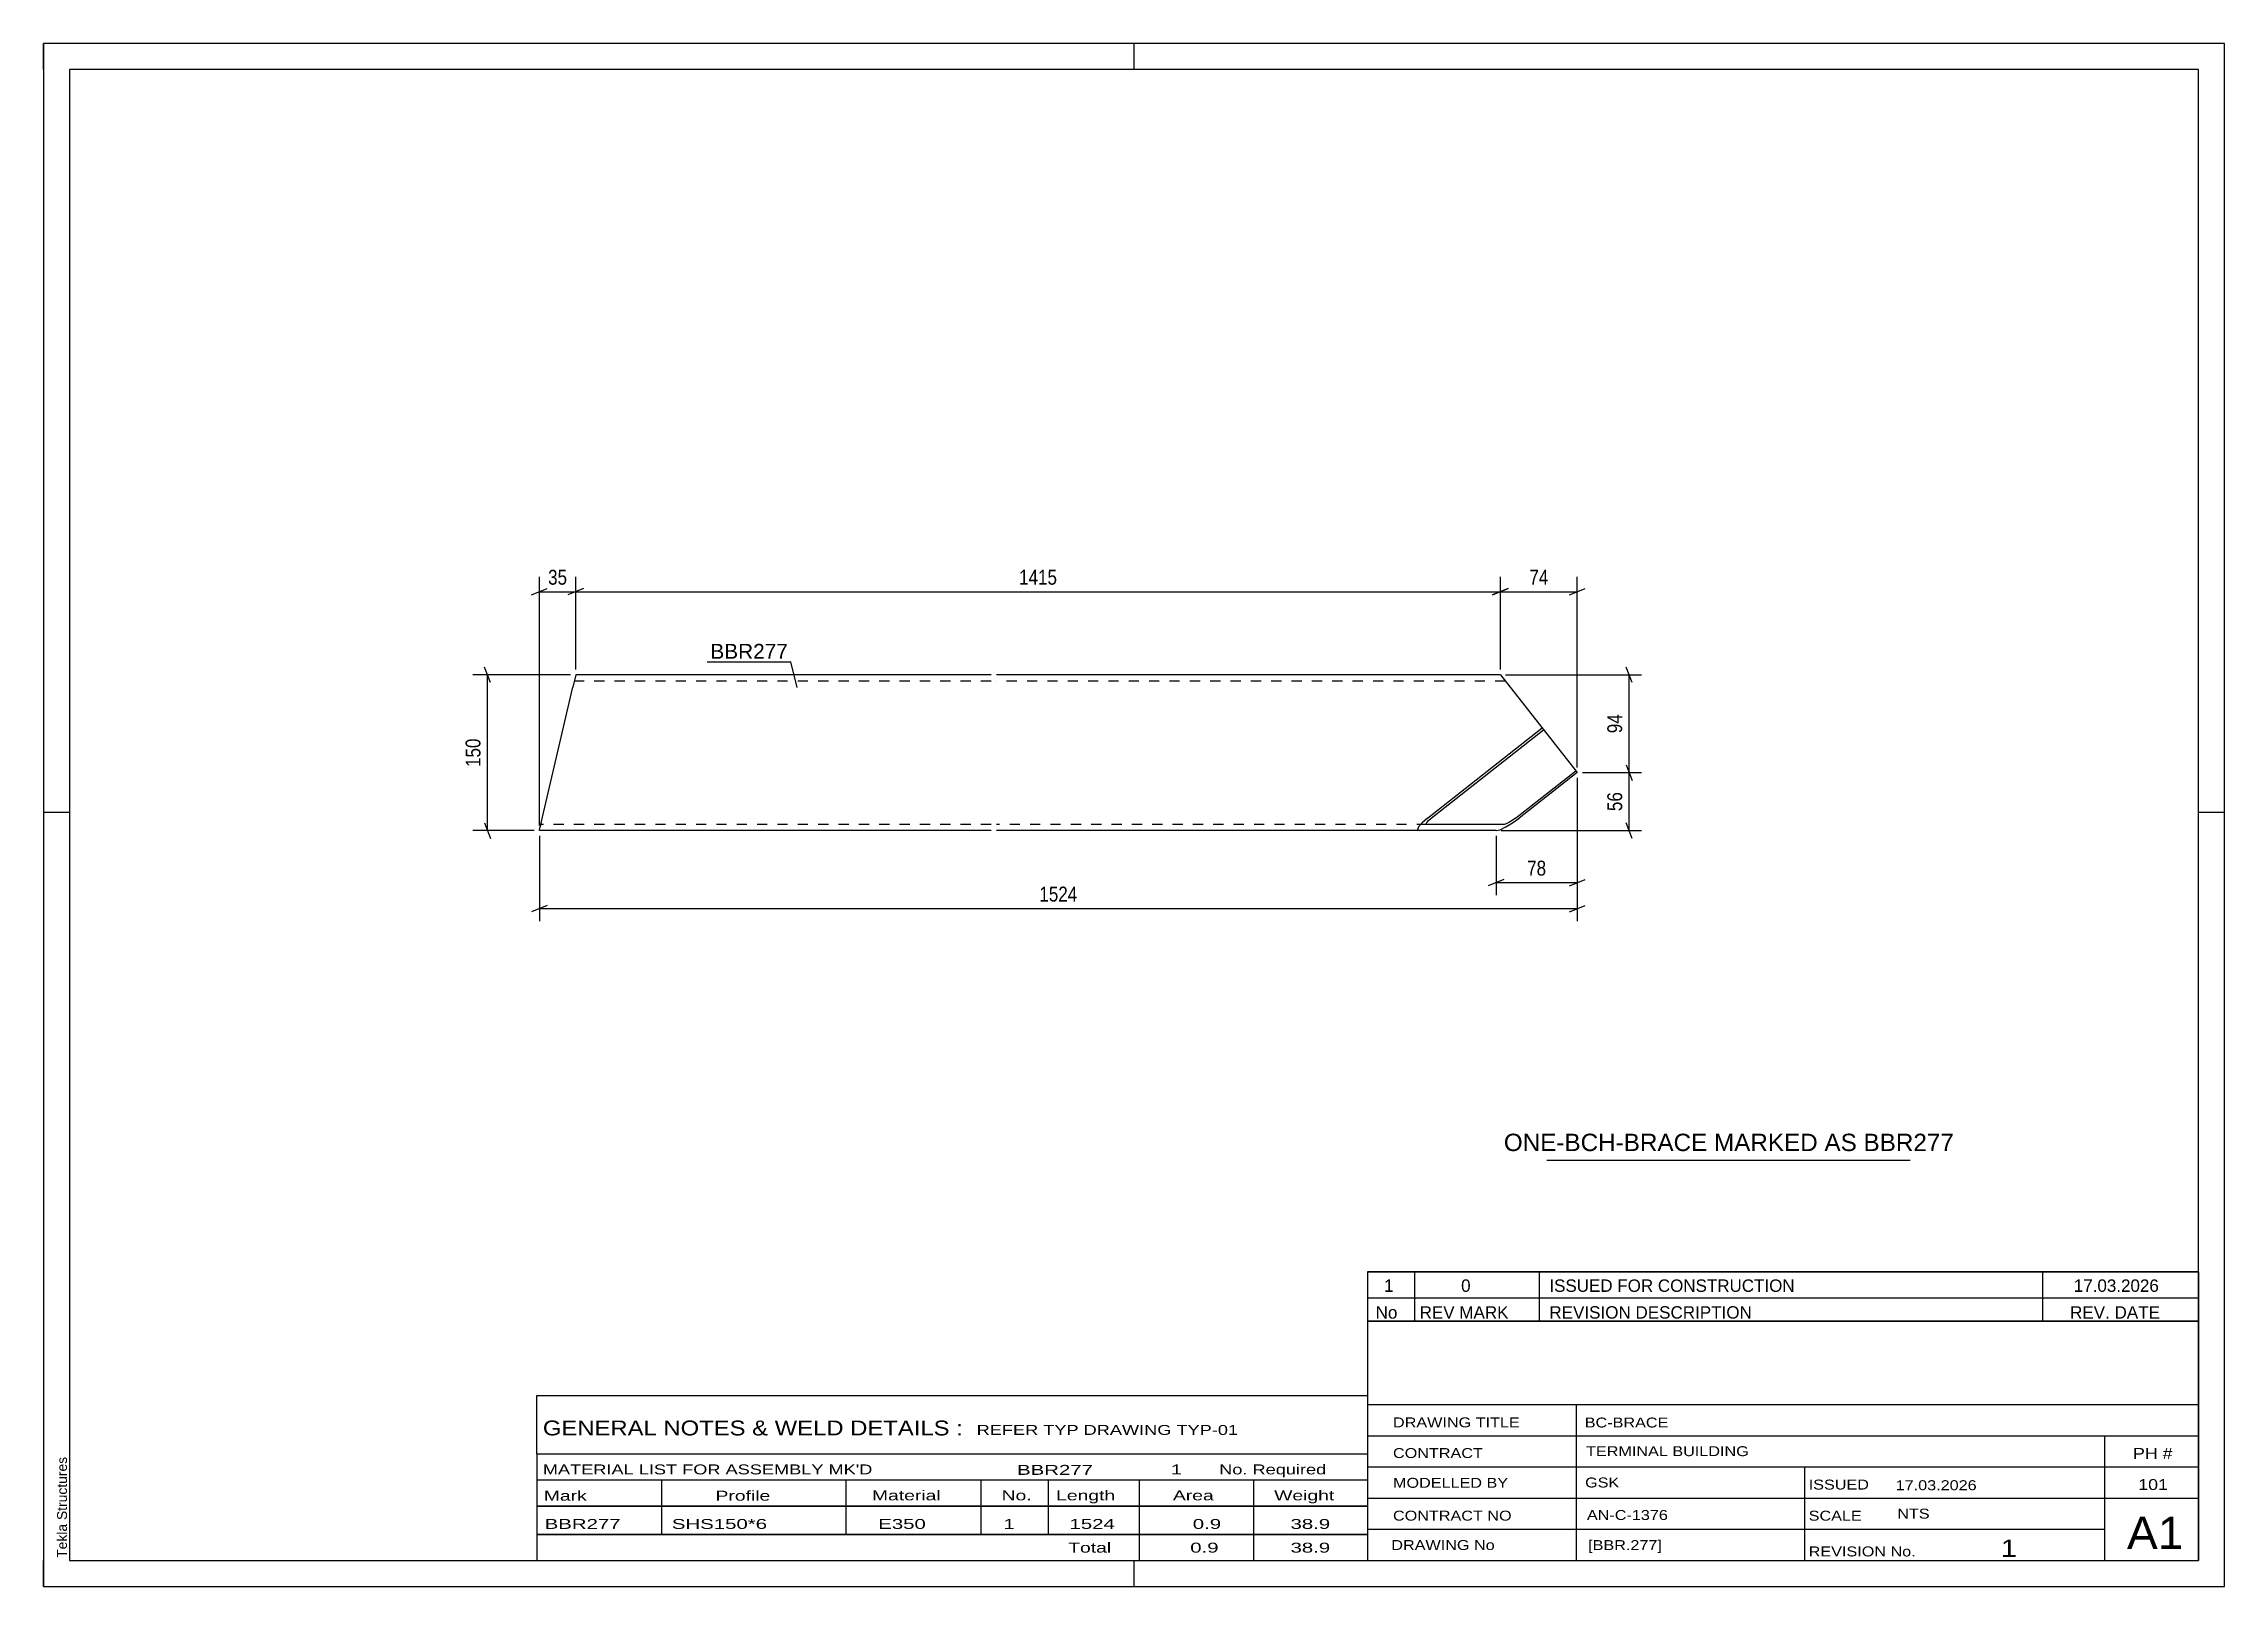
# Model space of a CAD drawing. Header units: millimetres. Extents: x 0 to 420, y 0 to 297.
import ezdxf

# ---------------------------------------------------------------- set-up
doc = ezdxf.new("R2010")
doc.units = ezdxf.units.MM
doc.linetypes.add('DXK_LINE_DOT2', pattern=[3.9198, 1.9599, -1.9599])
doc.styles.add('Arial', font='ARIAL.TTF', dxfattribs={"height": 0.2})
doc.styles.add('Arial Narrow', font='ARIALN.TTF', dxfattribs={"height": 0.2})

# ---------------------------------------------------------------- blocks, each defined once
blk = doc.blocks.new('Unknown-585762327-1162')
at = {"color": 5, "linetype": 'Continuous'}
for p, q in [((420, 297), (0, 297)), ((0, 297), (0, 0)), ((0, 292), (0, 297)), ((210, 292), (210, 297)), ((420, 0), (420, 297)), ((415, 292), (5, 292)), ((5, 292), (5, 5)), ((415, 5), (415, 292)), ((5, 149), (0, 149)), ((420, 149), (415, 149)), ((0, 0), (0, 5)), ((5, 5), (415, 5)), ((210, 0), (210, 5)), ((0, 0), (420, 0))]:
    blk.add_line(p, q, dxfattribs=at)
at = {"color": 174, "linetype": 'Continuous', "style": 'Arial'}
blk.add_text('Tekla Structures', height=1.9102, rotation=90, dxfattribs=at).set_placement((4.5, 5.5))
blk = doc.blocks.new('Part-585762327-1702 - 1678')
at = {"color": 2, "linetype": 'Continuous'}
for p, q in [((95.83, 146.97), (101.93, 173.09)), ((102.49, 175.49), (101.93, 173.09)), ((182.49, 175.49), (102.49, 175.49)), ((280.57, 175.49), (183.49, 175.49)), ((280.57, 175.49), (295.37, 156.67)), ((266.54, 147.89), (288.62, 165.26)), ((267.24, 147.89), (288.89, 164.91)), ((283.49, 147.89), (295.1, 157.02)), ((295.37, 156.67), (284.2, 147.89)), ((266.54, 147.89), (265.48, 146.97)), ((266.27, 146.78), (266.37, 147.04)), ((266.37, 147.04), (266.71, 147.43)), ((266.71, 147.43), (267.24, 147.89)), ((282.21, 147.04), (281.65, 146.78)), ((282.85, 147.43), (282.21, 147.04)), ((283.49, 147.89), (282.85, 147.43)), ((282.92, 146.97), (284.2, 147.89)), ((95.49, 145.49), (95.53, 145.67)), ((182.49, 145.49), (95.49, 145.49)), ((95.53, 145.67), (95.83, 146.97)), ((279.74, 145.49), (183.49, 145.49)), ((264.8, 146.19), (264.59, 145.67)), ((264.59, 145.67), (264.9, 145.49)), ((265.48, 146.97), (264.8, 146.19)), ((266.43, 146.69), (266.27, 146.78)), ((281.26, 146.69), (266.43, 146.69)), ((279.74, 145.49), (280.51, 145.67)), ((280.51, 145.67), (281.63, 146.19)), ((281.65, 146.78), (281.26, 146.69)), ((281.63, 146.19), (282.92, 146.97))]:
    blk.add_line(p, q, dxfattribs=at)
at = {"color": 7, "linetype": 'DXK_LINE_DOT2'}
for p, q in [((182.49, 174.29), (102.21, 174.29)), ((281.51, 174.29), (183.49, 174.29)), ((95.83, 146.97), (95.65, 146.19)), ((95.77, 146.69), (95.79, 146.78)), ((182.49, 146.69), (95.77, 146.69)), ((266.43, 146.69), (183.49, 146.69))]:
    blk.add_line(p, q, dxfattribs=at)
blk = doc.blocks.new('StraightDimension-585762327-1745 - 1678')
at = {"color": 7, "linetype": 'Continuous'}
for p, q in [((95.49, 146.49), (95.49, 194.34)), ((102.49, 176.49), (102.49, 194.34)), ((93.99, 190.89), (96.99, 192.09)), ((95.49, 191.49), (102.49, 191.49)), ((103.99, 192.09), (100.99, 190.89))]:
    blk.add_line(p, q, dxfattribs=at)
at = {"color": 0}
blk.add_wipeout([(101.42, 192.24), (101.42, 196.44), (96.56, 196.44), (96.56, 192.24)], dxfattribs=at)
at = {"color": 3, "style": 'Arial Narrow'}
blk.add_text('35', height=2.863, dxfattribs=at).set_placement((97.16, 192.84))
blk = doc.blocks.new('StraightDimension-585762327-1965 - 1678')
at = {"color": 7, "linetype": 'Continuous'}
for p, q in [((296.37, 156.67), (307.77, 156.67)), ((304.77, 158.17), (305.97, 155.17)), ((305.37, 145.49), (305.37, 156.67)), ((280.74, 145.49), (307.77, 145.49)), ((305.97, 143.99), (304.77, 146.99))]:
    blk.add_line(p, q, dxfattribs=at)
at = {"color": 0}
blk.add_wipeout([(304.62, 153.51), (300.42, 153.51), (300.42, 148.65), (304.62, 148.65)], dxfattribs=at)
at = {"color": 3, "style": 'Arial Narrow'}
blk.add_text('56', height=2.863, rotation=90.0002, dxfattribs=at).set_placement((304.02, 149.25))
blk = doc.blocks.new('StraightDimension-585762327-1743 - 1678')
at = {"color": 7, "linetype": 'Continuous'}
for p, q in [((280.57, 176.49), (280.57, 194.34)), ((295.37, 157.67), (295.37, 194.34)), ((282.07, 192.09), (279.07, 190.89)), ((280.57, 191.49), (295.37, 191.49)), ((293.87, 190.89), (296.87, 192.09))]:
    blk.add_line(p, q, dxfattribs=at)
at = {"color": 0}
blk.add_wipeout([(290.4, 192.24), (290.4, 196.44), (285.54, 196.44), (285.54, 192.24)], dxfattribs=at)
at = {"color": 3, "style": 'Arial Narrow'}
blk.add_text('74', height=2.863, dxfattribs=at).set_placement((286.14, 192.84))
blk = doc.blocks.new('StraightDimension-585762327-1744 - 1678')
at = {"color": 7, "linetype": 'Continuous'}
for p, q in [((102.49, 176.49), (102.49, 194.34)), ((280.57, 176.49), (280.57, 194.34)), ((103.99, 192.09), (100.99, 190.89)), ((102.49, 191.49), (280.57, 191.49)), ((279.07, 190.89), (282.07, 192.09))]:
    blk.add_line(p, q, dxfattribs=at)
at = {"color": 0}
blk.add_wipeout([(195.79, 192.24), (195.79, 196.44), (187.27, 196.44), (187.27, 192.24)], dxfattribs=at)
at = {"color": 3, "style": 'Arial Narrow'}
blk.add_text('1415', height=2.863, dxfattribs=at).set_placement((187.87, 192.84))
blk = doc.blocks.new('StraightDimension-585762327-1736 - 1678')
at = {"color": 7, "linetype": 'Continuous'}
for p, q in [((86.09, 173.99), (84.89, 176.99)), ((101.49, 175.49), (82.64, 175.49)), ((85.49, 145.49), (85.49, 175.49)), ((94.49, 145.49), (82.64, 145.49)), ((84.89, 146.99), (86.09, 143.99))]:
    blk.add_line(p, q, dxfattribs=at)
at = {"color": 0}
blk.add_wipeout([(84.74, 163.83), (80.54, 163.83), (80.54, 157.14), (84.74, 157.14)], dxfattribs=at)
at = {"color": 3, "style": 'Arial Narrow'}
blk.add_text('150', height=2.863, rotation=90.0002, dxfattribs=at).set_placement((84.14, 157.74))
blk = doc.blocks.new('StraightDimension-585762327-1759 - 1678')
at = {"color": 7, "linetype": 'Continuous'}
for p, q in [((295.37, 155.67), (295.37, 128.09)), ((95.49, 144.49), (95.49, 128.09)), ((96.99, 131.09), (93.99, 129.89)), ((95.49, 130.49), (295.37, 130.49)), ((293.87, 129.89), (296.87, 131.09))]:
    blk.add_line(p, q, dxfattribs=at)
at = {"color": 0}
blk.add_wipeout([(199.69, 131.24), (199.69, 135.44), (191.17, 135.44), (191.17, 131.24)], dxfattribs=at)
at = {"color": 3, "style": 'Arial Narrow'}
blk.add_text('1524', height=2.863, dxfattribs=at).set_placement((191.77, 131.84))
blk = doc.blocks.new('StraightDimension-585762327-1964 - 1678')
at = {"color": 7, "linetype": 'Continuous'}
for p, q in [((305.97, 173.99), (304.77, 176.99)), ((281.57, 175.49), (307.77, 175.49)), ((305.37, 156.67), (305.37, 175.49)), ((296.37, 156.67), (307.77, 156.67)), ((304.77, 158.17), (305.97, 155.17))]:
    blk.add_line(p, q, dxfattribs=at)
at = {"color": 0}
blk.add_wipeout([(304.62, 168.51), (300.42, 168.51), (300.42, 163.65), (304.62, 163.65)], dxfattribs=at)
at = {"color": 3, "style": 'Arial Narrow'}
blk.add_text('94', height=2.863, rotation=90.0002, dxfattribs=at).set_placement((304.02, 164.25))
blk = doc.blocks.new('StraightDimension-585762327-2063 - 1678')
at = {"color": 7, "linetype": 'Continuous'}
for p, q in [((295.37, 155.67), (295.37, 133.09)), ((279.74, 144.49), (279.74, 133.09)), ((281.24, 136.09), (278.24, 134.89)), ((279.74, 135.49), (295.37, 135.49)), ((293.87, 134.89), (296.87, 136.09))]:
    blk.add_line(p, q, dxfattribs=at)
at = {"color": 0}
blk.add_wipeout([(289.98, 136.24), (289.98, 140.44), (285.12, 140.44), (285.12, 136.24)], dxfattribs=at)
at = {"color": 3, "style": 'Arial Narrow'}
blk.add_text('78', height=2.863, dxfattribs=at).set_placement((285.72, 136.84))
blk = doc.blocks.new('Unknown-585762327-2200')
at = {"color": 7, "linetype": 'Continuous'}
for p, q in [((255, 51.05), (255, 5)), ((255, 51.05), (415, 51.05)), ((415, 51), (415, 5)), ((255, 35), (415, 35)), ((295.14, 35), (295.14, 5)), ((255, 29), (415, 29)), ((397, 5.05), (397, 29.05)), ((255, 23), (415, 23)), ((339.14, 23), (339.14, 5)), ((255, 17), (415, 17)), ((255, 11), (397, 11)), ((255, 5), (415, 5))]:
    blk.add_line(p, q, dxfattribs=at)
at = {"color": 7, "style": 'Arial Narrow'}
for s, height, width, p in [('DRAWING TITLE', 1.9089, 1.425378, (259.88, 30.61)), ('BC-BRACE', 1.909, 1.425378, (296.81, 30.59)), ('CONTRACT', 1.909, 1.425378, (259.88, 24.71)), ('TERMINAL BUILDING', 1.9089, 1.425378, (297.06, 25.07)), ('MODELLED BY', 1.9089, 1.425378, (259.88, 18.98)), ('GSK', 1.909, 1.425378, (296.88, 19.04)), ('ISSUED', 1.909, 1.425378, (339.94, 18.64)), ('17.03.2026', 1.909, 1.425378, (356.69, 18.52)), ('CONTRACT NO', 1.9089, 1.425378, (259.88, 12.66)), ('AN-C-1376', 1.909, 1.425378, (297.23, 12.78)), ('SCALE', 1.909, 1.425378, (339.94, 12.65)), ('A1', 6.204, 1.25, (401.24, 7.2)), ('DRAWING No', 1.909, 1.425378, (259.56, 7)), ('[BBR.277]', 1.909, 1.425378, (297.46, 6.99)), ('1', 3.34, 1.5, (376.91, 5.68)), ('REVISION No.', 1.9089, 1.425378, (339.94, 5.77))]:
    blk.add_text(s, height=height, dxfattribs=dict(at, width=width)).set_placement(p)
at = {"color": 7, "linetype": 'Continuous', "style": 'Arial Narrow'}
for s, height, width, p in [('PH #', 2.1, 1.42538, (402.4, 24.55)), ('101', 2.1, 1.42538, (403.41, 18.55)), ('NTS', 1.909, 1.425378, (357, 13.05))]:
    blk.add_text(s, height=height, dxfattribs=dict(at, width=width)).set_placement(p)
blk = doc.blocks.new('Unknown-585762327-2201')
at = {"color": 7, "linetype": 'Continuous'}
for p, q in [((255, 60.55), (415, 60.55)), ((415, 60.55), (255, 60.55)), ((255, 60.55), (255, 55.55)), ((264, 60.55), (264, 55.55)), ((288, 60.55), (288, 55.55)), ((385, 60.55), (385, 55.55)), ((415, 60.55), (415, 55.55)), ((255, 55.55), (415, 55.55)), ((255, 55.55), (255, 51.05)), ((255, 55.55), (415, 55.55)), ((264, 55.55), (264, 51.05)), ((288, 55.55), (288, 51.05)), ((385, 55.55), (385, 51.05)), ((415, 55.55), (415, 51.05)), ((415, 51.05), (255, 51.05))]:
    blk.add_line(p, q, dxfattribs=at)
at = {"color": 7, "linetype": 'Continuous', "style": 'Arial Narrow'}
for s, height, width, p in [('1', 2.39, 1.196471, (258.16, 56.7)), ('0', 2.39, 1.196471, (273, 56.7)), ('ISSUED FOR CONSTRUCTION', 2.3861, 1.196471, (290, 56.7)), ('17.03.2026', 2.386, 1.196471, (391, 56.7)), ('No', 2.386, 1.2, (256.54, 51.55)), ('REV MARK', 2.386, 1.2, (265, 51.55)), ('REVISION DESCRIPTION', 2.3861, 1.2, (290, 51.55)), ('REV. DATE', 2.386, 1.2, (390.28, 51.55))]:
    blk.add_text(s, height=height, dxfattribs=dict(at, width=width)).set_placement(p)
blk = doc.blocks.new('Unknown-585762327-2202')
at = {"color": 7, "linetype": 'Continuous'}
for p, q in [((95, 36.75), (255, 36.75)), ((95, 25.5), (95, 36.75)), ((255, 36.75), (255, 25.5)), ((95, 25.5), (255, 25.5)), ((95, 25.5), (95, 20.5)), ((255, 25.5), (255, 20.5)), ((95, 20.5), (255, 20.5)), ((95, 20.5), (95, 15.5)), ((119, 20.5), (119, 15.5)), ((154.5, 20.5), (154.5, 15.5)), ((180.5, 20.5), (180.5, 15.5)), ((193.5, 20.5), (193.5, 15.5)), ((211, 20.5), (211, 15.5)), ((233, 20.5), (233, 15.5)), ((255, 20.5), (255, 15.5)), ((95, 15.5), (255, 15.5)), ((95, 15.45), (95, 10.05)), ((95, 15.45), (255, 15.45)), ((119, 15.5), (119, 10)), ((154.5, 15.5), (154.5, 10)), ((180.5, 15.5), (180.5, 10)), ((193.5, 15.5), (193.5, 10)), ((211, 15.5), (211, 10)), ((233, 15.5), (233, 10)), ((255, 15.45), (255, 10.05)), ((95, 10.05), (255, 10.05)), ((95, 10), (255, 10)), ((95, 10), (95, 5)), ((211, 10), (211, 5)), ((233, 10), (233, 5)), ((255, 10), (255, 5)), ((95, 5), (255, 5))]:
    blk.add_line(p, q, dxfattribs=at)
at = {"color": 7, "style": 'Arial Narrow'}
for s, height, width, p in [('GENERAL NOTES & WELD DETAILS :', 2.8633, 1.4, (96.15, 29.06)), ('REFER TYP DRAWING TYP-01', 1.9089, 1.6, (179.7, 29.16)), ("MATERIAL LIST FOR ASSEMBLY MK'D", 1.9089, 1.6, (96.15, 21.56)), ('BBR277', 1.909, 1.794707, (187.48, 21.47)), ('1', 1.91, 1.794707, (217.08, 21.56)), ('No. Required', 1.9089, 1.6, (226.41, 21.56)), ('Mark', 1.909, 1.7, (96.34, 16.5)), ('Profile', 1.909, 1.7, (129.41, 16.5)), ('Material', 1.909, 1.7, (159.54, 16.56)), ('No.', 1.909, 1.7, (184.5, 16.56)), ('Length', 1.909, 1.7, (195, 16.56)), ('Area', 1.909, 1.7, (217.5, 16.56)), ('Weight', 1.909, 1.7, (237, 16.56))]:
    blk.add_text(s, height=height, dxfattribs=dict(at, width=width)).set_placement(p)
at = {"color": 7, "linetype": 'Continuous', "style": 'Arial Narrow'}
for s, height, width, p in [('BBR277', 1.909, 1.794707, (96.5, 11.06)), ('SHS150*6', 1.909, 1.794707, (121, 11.06)), ('E350', 1.909, 1.794707, (160.74, 11.06)), ('1', 1.91, 1.794707, (184.86, 11.06)), ('1524', 1.909, 1.794707, (197.58, 11.06)), ('0.9', 1.909, 1.794707, (221.32, 11.06)), ('38.9', 1.909, 1.794707, (240.14, 11.06)), ('Total', 1.909, 1.7, (197.33, 6.5)), ('0.9', 1.909, 1.794707, (220.83, 6.5)), ('38.9', 1.909, 1.794707, (240.14, 6.5))]:
    blk.add_text(s, height=height, dxfattribs=dict(at, width=width)).set_placement(p)
blk = doc.blocks.new('Unknown-585762327-2203')
at = {"color": 7, "linetype": 'Continuous'}
blk.add_line((289.5, 82.05), (359.5, 82.05), dxfattribs=at)
at = {"color": 7, "style": 'Arial'}
blk.add_text('ONE-BCH-BRACE MARKED AS BBR277', height=3.3428, dxfattribs=at).set_placement((281.23, 83.8))
blk = doc.blocks.new('Mark-585762327-1705 - 1678')
at = {"color": 0}
blk.add_wipeout([(143.32, 178.58), (143.32, 181.58), (128.42, 181.58), (128.42, 178.58)], dxfattribs=at)
blk.add_wipeout([(143.32, 178.58), (143.32, 181.58), (128.42, 181.58), (128.42, 178.58)], dxfattribs=at)
at = {"color": 30, "linetype": 'Continuous'}
for p in [(127.82, 177.98), (145.1, 173.04)]:
    blk.add_line(p, (143.92, 177.98), dxfattribs=at)
at = {"color": 3, "style": 'Arial'}
blk.add_text('BBR277', height=2.865, dxfattribs=at).set_placement((128.42, 178.58))

msp = doc.modelspace()

# ---------------------------------------------------------------- block references
for name in ['Unknown-585762327-1162', 'Part-585762327-1702 - 1678', 'Unknown-585762327-2203', 'Unknown-585762327-2201', 'Unknown-585762327-2200', 'Unknown-585762327-2202']:
    msp.add_blockref(name, (0, 0))

# ---------------------------------------------------------------- next in the draw order: block references
for name in ['StraightDimension-585762327-1745 - 1678', 'StraightDimension-585762327-1965 - 1678']:
    msp.add_blockref(name, (0, 0))

# ---------------------------------------------------------------- next in the draw order: block references
msp.add_blockref('StraightDimension-585762327-1743 - 1678', (0, 0))

# ---------------------------------------------------------------- next in the draw order: block references
msp.add_blockref('StraightDimension-585762327-1744 - 1678', (0, 0))

# ---------------------------------------------------------------- next in the draw order: block references
for name in ['Mark-585762327-1705 - 1678', 'StraightDimension-585762327-1736 - 1678']:
    msp.add_blockref(name, (0, 0))

# ---------------------------------------------------------------- next in the draw order: block references
msp.add_blockref('StraightDimension-585762327-1759 - 1678', (0, 0))

# ---------------------------------------------------------------- next in the draw order: block references
msp.add_blockref('StraightDimension-585762327-1964 - 1678', (0, 0))

# ---------------------------------------------------------------- next in the draw order: block references
msp.add_blockref('StraightDimension-585762327-2063 - 1678', (0, 0))

doc.saveas('drawing.dxf')
